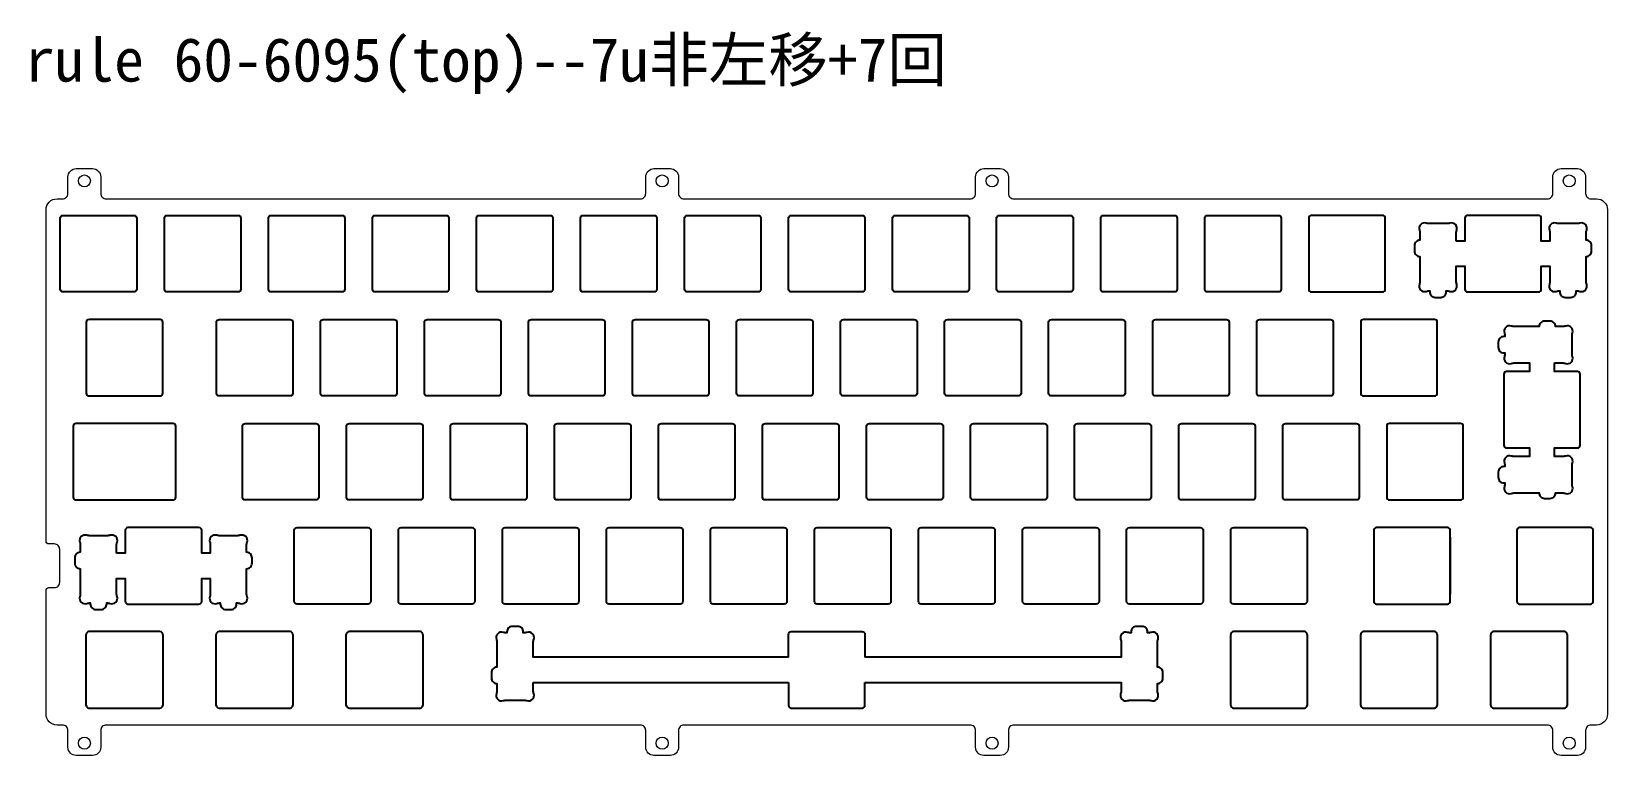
# Model space of a CAD drawing. Header units: millimetres. Extents: x 3201 to 5715, y 849 to 1652.
# Drawn here: x 4259.9 to 4548.5, y 851.5 to 984.1 of the extents above; entities that cross this region are included whole.
import ezdxf

# ---------------------------------------------------------------- set-up
doc = ezdxf.new("R2010")
doc.units = ezdxf.units.MM
doc.layers.add('1', color=7, linetype='Continuous', lineweight=0)
doc.layers.add('定位板 v10 v5 v1_定位板 v10 v5_定位板 v9_Sketch2', color=7, linetype='Continuous')
doc.styles.add('MtXpl_', font='')
doc.styles.get('MtXpl_').set_extended_font_data('SimSun')

msp = doc.modelspace()

# ---------------------------------------------------------------- linework, layer by layer
at = {"color": 7}
for p, q in [((4379.21, 891.46), (4379.21, 881.02)), ((4351.81, 864.89), (4398.54, 864.89))]:
    msp.add_line(p, q, dxfattribs=at)
msp.add_line((4519.71, 891.46), (4519.71, 881.02))
at = {"color": 7, "linetype": 'Continuous', "lineweight": 25}
for p, q in [((4269.96, 860.69), (4269.96, 873.69)), ((4283.96, 873.69), (4283.96, 860.69)), ((4293.77, 860.69), (4293.77, 873.69)), ((4307.77, 873.69), (4307.77, 860.69)), ((4317.58, 860.69), (4317.58, 873.69)), ((4331.58, 873.69), (4331.58, 860.69)), ((4479.51, 860.69), (4479.51, 873.69)), ((4493.51, 873.69), (4493.51, 860.69)), ((4503.32, 860.69), (4503.32, 873.69)), ((4517.32, 873.69), (4517.32, 860.69)), ((4527.13, 860.69), (4527.13, 873.69)), ((4541.13, 873.69), (4541.13, 860.69))]:
    msp.add_line(p, q, dxfattribs=at)
at = {"color": 7}
msp.add_lwpolyline([(4286.35, 898.79), (4286.35, 911.79, 0.414214), (4285.85, 912.29), (4268.08, 912.29, 0.414214), (4267.58, 911.79), (4267.58, 898.79, 0.414214), (4268.08, 898.29), (4285.85, 898.29, 0.414214)], format="xyb", close=True, dxfattribs=at)
for points in [[(4398.54, 869.49), (4351.81, 869.49), (4351.81, 872.18, -0.078597), (4351.91, 872.8, 0.612516), (4350.65, 874.06, -0.078597), (4350.03, 873.96), (4349.99, 873.96), (4349.99, 874.16, 0.414214), (4348.99, 875.16), (4347.99, 875.16, 0.414214), (4346.99, 874.16), (4346.99, 873.96), (4346.94, 873.96, -0.078597), (4346.32, 874.06, 0.612516), (4345.06, 872.8, -0.078597), (4345.16, 872.18), (4345.16, 867.69, 0.414214), (4344.16, 866.69), (4344.16, 865.69, 0.414214), (4345.16, 864.69), (4345.16, 863.44, -0.078597), (4345.06, 862.82, 0.612516), (4346.32, 861.56, -0.078597), (4346.94, 861.66), (4350.03, 861.66, -0.078597), (4350.65, 861.56, 0.612516), (4351.91, 862.82, -0.078597), (4351.81, 863.44), (4351.81, 864.89)], [(4412.54, 864.89), (4459.46, 864.89), (4459.46, 863.44, -0.078597), (4459.36, 862.82, 0.612516), (4460.62, 861.56, -0.078597), (4461.24, 861.66), (4464.33, 861.66, -0.078597), (4464.95, 861.56, 0.612516), (4466.21, 862.82, -0.078597), (4466.11, 863.44), (4466.11, 864.69, 0.414214), (4467.11, 865.69), (4467.11, 866.69, 0.414214), (4466.11, 867.69), (4466.11, 872.18, -0.078597), (4466.21, 872.8, 0.612516), (4464.95, 874.06, -0.078597), (4464.33, 873.96), (4464.29, 873.96), (4464.29, 874.16, 0.414214), (4463.29, 875.16), (4462.29, 875.16, 0.414214), (4461.29, 874.16), (4461.29, 873.96), (4461.24, 873.96, -0.078597), (4460.62, 874.06, 0.612516), (4459.36, 872.8, -0.078597), (4459.46, 872.18), (4459.46, 869.49), (4412.54, 869.49)]]:
    msp.add_lwpolyline(points, format="xyb", dxfattribs=at)
at = {"color": 7, "linetype": 'Continuous', "lineweight": 25}
for points in [[(4283.96, 873.69, 0.414214), (4283.46, 874.19), (4270.46, 874.19, 0.414214), (4269.96, 873.69)], [(4307.77, 873.69, 0.414214), (4307.27, 874.19), (4294.27, 874.19, 0.414214), (4293.77, 873.69)], [(4331.58, 873.69, 0.414214), (4331.08, 874.19), (4318.08, 874.19, 0.414214), (4317.58, 873.69)], [(4493.51, 873.69, 0.414214), (4493.01, 874.19), (4480.01, 874.19, 0.414214), (4479.51, 873.69)], [(4517.32, 873.69, 0.414214), (4516.82, 874.19), (4503.82, 874.19, 0.414214), (4503.32, 873.69)], [(4541.13, 873.69, 0.414214), (4540.63, 874.19), (4527.63, 874.19, 0.414214), (4527.13, 873.69)], [(4398.54, 864.89), (4398.54, 860.69, 0.414214), (4399.04, 860.19), (4412.04, 860.19, 0.414214), (4412.54, 860.69), (4412.54, 864.89)], [(4269.96, 860.69, 0.414214), (4270.46, 860.19), (4283.46, 860.19, 0.414214), (4283.96, 860.69)], [(4293.77, 860.69, 0.414214), (4294.27, 860.19), (4307.27, 860.19, 0.414214), (4307.77, 860.69)], [(4317.58, 860.69, 0.414214), (4318.08, 860.19), (4331.08, 860.19, 0.414214), (4331.58, 860.69)], [(4479.51, 860.69, 0.414214), (4480.01, 860.19), (4493.01, 860.19, 0.414214), (4493.51, 860.69)], [(4503.32, 860.69, 0.414214), (4503.82, 860.19), (4516.82, 860.19, 0.414214), (4517.32, 860.69)], [(4527.13, 860.69, 0.414214), (4527.63, 860.19), (4540.63, 860.19, 0.414214), (4541.13, 860.69)]]:
    msp.add_lwpolyline(points, format="xyb", dxfattribs=at)
msp.add_lwpolyline([(4398.54, 869.49), (4398.54, 873.69, -0.414214), (4399.04, 874.19), (4412.04, 874.19, -0.414214), (4412.54, 873.69), (4412.54, 869.49)], format="xyb")
at = {"layer": '1'}
msp.add_lwpolyline([(4263.11, 882.24), (4264.11, 882.24, 0.414214), (4265.11, 883.24), (4265.11, 889.24, 0.414214), (4264.11, 890.24), (4263.11, 890.24, -0.414214), (4262.61, 890.74), (4262.61, 951.43, -0.414214), (4264.61, 953.43), (4265.61, 953.43, 0.414214), (4266.61, 954.43), (4266.61, 957.45, -0.414214), (4268.11, 958.95), (4271.11, 958.95, -0.414214), (4272.61, 957.45), (4272.61, 954.43, 0.414214), (4273.61, 953.43), (4371.41, 953.43, 0.414214), (4372.41, 954.43), (4372.41, 957.45, -0.414214), (4373.91, 958.95), (4376.91, 958.95, -0.414214), (4378.41, 957.45), (4378.41, 954.43, 0.414214), (4379.41, 953.43), (4431.81, 953.43, 0.414214), (4432.81, 954.43), (4432.81, 957.45, -0.414214), (4434.31, 958.95), (4437.31, 958.95, -0.414214), (4438.81, 957.45), (4438.81, 954.43, 0.414214), (4439.81, 953.43), (4537.5, 953.43, 0.414214), (4538.5, 954.43), (4538.5, 957.45, -0.414214), (4540, 958.95), (4543, 958.95, -0.414214), (4544.5, 957.45), (4544.5, 954.43, 0.414214), (4545.5, 953.43), (4546.51, 953.43, -0.414214), (4548.51, 951.43), (4548.51, 859.09, -0.414214), (4546.51, 857.09), (4545.5, 857.09, 0.414214), (4544.5, 856.09), (4544.5, 853.02, -0.414214), (4543, 851.52), (4540, 851.52, -0.414214), (4538.5, 853.02), (4538.5, 856.09, 0.414214), (4537.5, 857.09), (4439.81, 857.09, 0.414214), (4438.81, 856.09), (4438.81, 853.02, -0.414214), (4437.31, 851.52), (4434.31, 851.52, -0.414214), (4432.81, 853.02), (4432.81, 856.09, 0.414214), (4431.81, 857.09), (4379.41, 857.09, 0.414214), (4378.41, 856.09), (4378.41, 853.02, -0.414214), (4376.91, 851.52), (4373.91, 851.52, -0.414214), (4372.41, 853.02), (4372.41, 856.09, 0.414214), (4371.41, 857.09), (4273.61, 857.09, 0.414214), (4272.61, 856.09), (4272.61, 853.02, -0.414214), (4271.11, 851.52), (4268.11, 851.52, -0.414214), (4266.61, 853.02), (4266.61, 856.09, 0.414214), (4265.61, 857.09), (4264.61, 857.09, -0.414214), (4262.61, 859.09), (4262.61, 881.74, -0.414214)], format="xyb", close=True, dxfattribs=at)
for centre in [(4269.61, 956.7), (4375.41, 956.7), (4435.81, 956.7), (4541.5, 956.7), (4269.61, 853.77), (4375.41, 853.77), (4435.81, 853.77), (4541.5, 853.77)]:
    msp.add_circle(centre, 1.1, dxfattribs=at)
at = {"layer": '定位板 v10 v5 v1_定位板 v10 v5_定位板 v9_Sketch2', "color": 7}
for points in [[(4265.21, 936.89), (4265.21, 949.89, -0.414214), (4265.71, 950.39), (4278.71, 950.39, -0.414214), (4279.21, 949.89), (4279.21, 936.89, -0.414217), (4278.71, 936.39), (4265.71, 936.39, -0.41421)], [(4284.26, 936.89), (4284.26, 949.89, -0.414214), (4284.76, 950.39), (4297.76, 950.39, -0.414214), (4298.26, 949.89), (4298.26, 936.89, -0.414217), (4297.76, 936.39), (4284.76, 936.39, -0.41421)], [(4303.31, 936.89), (4303.31, 949.89, -0.414214), (4303.81, 950.39), (4316.81, 950.39, -0.414214), (4317.31, 949.89), (4317.31, 936.89, -0.414217), (4316.81, 936.39), (4303.81, 936.39, -0.41421)], [(4322.36, 936.89), (4322.36, 949.89, -0.414214), (4322.86, 950.39), (4335.86, 950.39, -0.414214), (4336.36, 949.89), (4336.36, 936.89, -0.414217), (4335.86, 936.39), (4322.86, 936.39, -0.41421)], [(4341.41, 936.89), (4341.41, 949.89, -0.414214), (4341.91, 950.39), (4354.91, 950.39, -0.414214), (4355.41, 949.89), (4355.41, 936.89, -0.414217), (4354.91, 936.39), (4341.91, 936.39, -0.41421)], [(4360.46, 936.89), (4360.46, 949.89, -0.414214), (4360.96, 950.39), (4373.96, 950.39, -0.414214), (4374.46, 949.89), (4374.46, 936.89, -0.414217), (4373.96, 936.39), (4360.96, 936.39, -0.41421)], [(4379.51, 936.89), (4379.51, 949.89, -0.414214), (4380.01, 950.39), (4393, 950.39, -0.414214), (4393.5, 949.89), (4393.5, 936.89, -0.414217), (4393, 936.39), (4380.01, 936.39, -0.41421)], [(4398.56, 936.89), (4398.56, 949.89, -0.414214), (4399.06, 950.39), (4412.05, 950.39, -0.414214), (4412.55, 949.89), (4412.55, 936.89, -0.414217), (4412.05, 936.39), (4399.06, 936.39, -0.41421)], [(4417.61, 936.89), (4417.61, 949.89, -0.414214), (4418.11, 950.39), (4431.1, 950.39, -0.414214), (4431.6, 949.89), (4431.6, 936.89, -0.414217), (4431.1, 936.39), (4418.11, 936.39, -0.41421)], [(4436.66, 936.89), (4436.66, 949.89, -0.414214), (4437.16, 950.39), (4450.16, 950.39, -0.414214), (4450.66, 949.89), (4450.66, 936.89, -0.414217), (4450.16, 936.39), (4437.16, 936.39, -0.41421)], [(4455.71, 936.89), (4455.71, 949.89, -0.414214), (4456.21, 950.39), (4469.21, 950.39, -0.414214), (4469.71, 949.89), (4469.71, 936.89, -0.414217), (4469.21, 936.39), (4456.21, 936.39, -0.41421)], [(4474.76, 936.89), (4474.76, 949.89, -0.414214), (4475.26, 950.39), (4488.26, 950.39, -0.414214), (4488.76, 949.89), (4488.76, 936.89, -0.414217), (4488.26, 936.39), (4475.26, 936.39, -0.41421)], [(4507.81, 936.89), (4507.81, 949.89, 0.414214), (4507.31, 950.39), (4494.31, 950.39, 0.414214), (4493.81, 949.89), (4493.81, 936.89, 0.414217), (4494.31, 936.39), (4507.31, 936.39, 0.41421)], [(4520.81, 945.69), (4520.81, 947.11, -0.078597), (4520.9, 947.72, 0.612516), (4519.64, 948.98, -0.078597), (4519.03, 948.89), (4515.94, 948.89, -0.078597), (4515.32, 948.98, 0.612516), (4514.06, 947.72, -0.078597), (4514.16, 947.11), (4514.16, 945.86, 0.414214), (4513.16, 944.86), (4513.16, 943.86, 0.414214), (4514.16, 942.86), (4514.16, 938.37, -0.078597), (4514.06, 937.75, 0.612516), (4515.32, 936.49, -0.078597), (4515.94, 936.59), (4515.98, 936.59), (4515.98, 936.39, 0.414214), (4516.98, 935.39), (4517.98, 935.39, 0.414214), (4518.98, 936.39), (4518.98, 936.59), (4519.03, 936.59, -0.078597), (4519.64, 936.49, 0.612516), (4520.9, 937.75, -0.078597), (4520.81, 938.37), (4520.81, 941.09), (4522.38, 941.09), (4522.38, 936.89, 0.414217), (4522.88, 936.39), (4535.88, 936.39, 0.41421), (4536.38, 936.89), (4536.38, 941.09), (4537.96, 941.09), (4537.96, 938.37, -0.078597), (4537.86, 937.75, 0.612516), (4539.12, 936.49, -0.078597), (4539.74, 936.59), (4539.78, 936.59), (4539.78, 936.39, 0.414214), (4540.78, 935.39), (4541.78, 935.39, 0.414214), (4542.78, 936.39), (4542.78, 936.59), (4542.83, 936.59, -0.078597), (4543.44, 936.49, 0.612516), (4544.7, 937.75, -0.078597), (4544.61, 938.37), (4544.61, 942.86, 0.414214), (4545.61, 943.86), (4545.61, 944.86, 0.414214), (4544.61, 945.86), (4544.61, 947.11, -0.078597), (4544.7, 947.72, 0.612516), (4543.44, 948.98, -0.078597), (4542.83, 948.89), (4539.74, 948.89, -0.078597), (4539.12, 948.98, 0.612516), (4537.86, 947.72, -0.078597), (4537.96, 947.11), (4537.96, 945.69), (4536.38, 945.69), (4536.38, 949.89, 0.414214), (4535.88, 950.39), (4522.88, 950.39, 0.414214), (4522.38, 949.89), (4522.38, 945.69)], [(4283.97, 917.84), (4283.97, 930.84, 0.414214), (4283.47, 931.34), (4270.47, 931.34, 0.414214), (4269.97, 930.84), (4269.97, 917.84, 0.414217), (4270.47, 917.34), (4283.47, 917.34, 0.41421)], [(4293.78, 917.84), (4293.78, 930.84, -0.414214), (4294.28, 931.34), (4307.28, 931.34, -0.414214), (4307.78, 930.84), (4307.78, 917.84, -0.414217), (4307.28, 917.34), (4294.28, 917.34, -0.41421)], [(4312.83, 917.84), (4312.83, 930.84, -0.414214), (4313.33, 931.34), (4326.33, 931.34, -0.414214), (4326.83, 930.84), (4326.83, 917.84, -0.414217), (4326.33, 917.34), (4313.33, 917.34, -0.41421)], [(4331.88, 917.84), (4331.88, 930.84, -0.414214), (4332.38, 931.34), (4345.38, 931.34, -0.414214), (4345.88, 930.84), (4345.88, 917.84, -0.414217), (4345.38, 917.34), (4332.38, 917.34, -0.41421)], [(4350.93, 917.84), (4350.93, 930.84, -0.414214), (4351.43, 931.34), (4364.43, 931.34, -0.414214), (4364.93, 930.84), (4364.93, 917.84, -0.414217), (4364.43, 917.34), (4351.43, 917.34, -0.41421)], [(4369.98, 917.84), (4369.98, 930.84, -0.414214), (4370.48, 931.34), (4383.48, 931.34, -0.414214), (4383.98, 930.84), (4383.98, 917.84, -0.414217), (4383.48, 917.34), (4370.48, 917.34, -0.41421)], [(4389.03, 917.84), (4389.03, 930.84, -0.414214), (4389.53, 931.34), (4402.53, 931.34, -0.414214), (4403.03, 930.84), (4403.03, 917.84, -0.414217), (4402.53, 917.34), (4389.53, 917.34, -0.41421)], [(4408.08, 917.84), (4408.08, 930.84, -0.414214), (4408.58, 931.34), (4421.58, 931.34, -0.414214), (4422.08, 930.84), (4422.08, 917.84, -0.414217), (4421.58, 917.34), (4408.58, 917.34, -0.41421)], [(4427.13, 917.84), (4427.13, 930.84, -0.414214), (4427.63, 931.34), (4440.63, 931.34, -0.414214), (4441.13, 930.84), (4441.13, 917.84, -0.414217), (4440.63, 917.34), (4427.63, 917.34, -0.41421)], [(4446.18, 917.84), (4446.18, 930.84, -0.414214), (4446.68, 931.34), (4459.68, 931.34, -0.414214), (4460.18, 930.84), (4460.18, 917.84, -0.414217), (4459.68, 917.34), (4446.68, 917.34, -0.41421)], [(4465.23, 917.84), (4465.23, 930.84, -0.414214), (4465.73, 931.34), (4478.73, 931.34, -0.414214), (4479.23, 930.84), (4479.23, 917.84, -0.414217), (4478.73, 917.34), (4465.73, 917.34, -0.41421)], [(4484.28, 917.84), (4484.28, 930.84, -0.414214), (4484.78, 931.34), (4497.78, 931.34, -0.414214), (4498.28, 930.84), (4498.28, 917.84, -0.414217), (4497.78, 917.34), (4484.78, 917.34, -0.41421)], [(4517.33, 917.84), (4517.33, 930.84, 0.414214), (4516.83, 931.34), (4503.83, 931.34, 0.414214), (4503.33, 930.84), (4503.33, 917.84, 0.414217), (4503.83, 917.34), (4516.83, 917.34, 0.41421)], [(4538.81, 923.39), (4540.24, 923.39, -0.078597), (4540.85, 923.29, 0.612516), (4542.11, 924.55, -0.078597), (4542.01, 925.17), (4542.01, 928.26, -0.078597), (4542.11, 928.87, 0.612516), (4540.85, 930.13, -0.078597), (4540.24, 930.04), (4538.98, 930.04, 0.414214), (4537.98, 931.04), (4536.98, 931.04, 0.414214), (4535.98, 930.04), (4531.49, 930.04, -0.078597), (4530.88, 930.13, 0.612516), (4529.62, 928.87, -0.078597), (4529.71, 928.26), (4529.71, 928.21), (4529.51, 928.21, 0.414214), (4528.51, 927.21), (4528.51, 926.21, 0.414214), (4529.51, 925.21), (4529.71, 925.21), (4529.71, 925.17, -0.078597), (4529.62, 924.55, 0.612516), (4530.88, 923.29, -0.078597), (4531.49, 923.39), (4534.21, 923.39), (4534.21, 921.81), (4530.02, 921.81, 0.414217), (4529.52, 921.31), (4529.52, 908.31, 0.41421), (4530.02, 907.81), (4534.21, 907.81), (4534.21, 906.24), (4531.49, 906.24, -0.078597), (4530.88, 906.33, 0.612516), (4529.62, 905.07, -0.078597), (4529.71, 904.46), (4529.71, 904.41), (4529.51, 904.41, 0.414214), (4528.51, 903.41), (4528.51, 902.41, 0.414214), (4529.51, 901.41), (4529.71, 901.41), (4529.71, 901.37, -0.078597), (4529.62, 900.75, 0.612516), (4530.88, 899.49, -0.078597), (4531.49, 899.59), (4535.98, 899.59, 0.414214), (4536.98, 898.59), (4537.98, 898.59, 0.414214), (4538.98, 899.59), (4540.24, 899.59, -0.078597), (4540.85, 899.49, 0.612516), (4542.11, 900.75, -0.078597), (4542.01, 901.37), (4542.01, 904.46, -0.078597), (4542.11, 905.07, 0.612516), (4540.85, 906.33, -0.078597), (4540.24, 906.24), (4538.81, 906.24), (4538.81, 907.81), (4543.01, 907.81, 0.414214), (4543.51, 908.31), (4543.51, 921.31, 0.414214), (4543.01, 921.81), (4538.81, 921.81)], [(4298.54, 898.79), (4298.54, 911.79, -0.414214), (4299.04, 912.29), (4312.04, 912.29, -0.414214), (4312.54, 911.79), (4312.54, 898.79, -0.414217), (4312.04, 898.29), (4299.04, 898.29, -0.41421)], [(4317.59, 898.79), (4317.59, 911.79, -0.414214), (4318.09, 912.29), (4331.09, 912.29, -0.414214), (4331.59, 911.79), (4331.59, 898.79, -0.414217), (4331.09, 898.29), (4318.09, 898.29, -0.41421)], [(4336.64, 898.79), (4336.64, 911.79, -0.414214), (4337.14, 912.29), (4350.14, 912.29, -0.414214), (4350.64, 911.79), (4350.64, 898.79, -0.414217), (4350.14, 898.29), (4337.14, 898.29, -0.41421)], [(4355.69, 898.79), (4355.69, 911.79, -0.414214), (4356.19, 912.29), (4369.19, 912.29, -0.414214), (4369.69, 911.79), (4369.69, 898.79, -0.414217), (4369.19, 898.29), (4356.19, 898.29, -0.41421)], [(4374.74, 898.79), (4374.74, 911.79, -0.414214), (4375.24, 912.29), (4388.24, 912.29, -0.414214), (4388.74, 911.79), (4388.74, 898.79, -0.414217), (4388.24, 898.29), (4375.24, 898.29, -0.41421)], [(4393.79, 898.79), (4393.79, 911.79, -0.414214), (4394.29, 912.29), (4407.29, 912.29, -0.414214), (4407.79, 911.79), (4407.79, 898.79, -0.414217), (4407.29, 898.29), (4394.29, 898.29, -0.41421)], [(4412.84, 898.79), (4412.84, 911.79, -0.414214), (4413.34, 912.29), (4426.34, 912.29, -0.414214), (4426.84, 911.79), (4426.84, 898.79, -0.414217), (4426.34, 898.29), (4413.34, 898.29, -0.41421)], [(4431.89, 898.79), (4431.89, 911.79, -0.414214), (4432.39, 912.29), (4445.39, 912.29, -0.414214), (4445.89, 911.79), (4445.89, 898.79, -0.414217), (4445.39, 898.29), (4432.39, 898.29, -0.41421)], [(4450.94, 898.79), (4450.94, 911.79, -0.414214), (4451.44, 912.29), (4464.44, 912.29, -0.414214), (4464.94, 911.79), (4464.94, 898.79, -0.414217), (4464.44, 898.29), (4451.44, 898.29, -0.41421)], [(4469.99, 898.79), (4469.99, 911.79, -0.414214), (4470.49, 912.29), (4483.49, 912.29, -0.414214), (4483.99, 911.79), (4483.99, 898.79, -0.414217), (4483.49, 898.29), (4470.49, 898.29, -0.41421)], [(4489.04, 898.79), (4489.04, 911.79, -0.414214), (4489.54, 912.29), (4502.54, 912.29, -0.414214), (4503.04, 911.79), (4503.04, 898.79, -0.414217), (4502.54, 898.29), (4489.54, 898.29, -0.41421)], [(4522.09, 898.79), (4522.09, 911.79, 0.414214), (4521.59, 912.29), (4508.59, 912.29, 0.414214), (4508.09, 911.79), (4508.09, 898.79, 0.414217), (4508.59, 898.29), (4521.59, 898.29, 0.41421)], [(4275.52, 888.54), (4275.52, 889.96, -0.078597), (4275.62, 890.57, 0.612516), (4274.36, 891.83, -0.078597), (4273.74, 891.74), (4270.65, 891.74, -0.078597), (4270.04, 891.83, 0.612516), (4268.78, 890.57, -0.078597), (4268.87, 889.96), (4268.87, 888.71, 0.414214), (4267.87, 887.71), (4267.87, 886.71, 0.414214), (4268.87, 885.71), (4268.87, 881.22, -0.078597), (4268.78, 880.6, 0.612516), (4270.04, 879.34, -0.078597), (4270.65, 879.44), (4270.7, 879.44), (4270.7, 879.24, 0.414214), (4271.7, 878.24), (4272.7, 878.24, 0.414214), (4273.7, 879.24), (4273.7, 879.44), (4273.74, 879.44, -0.078597), (4274.36, 879.34, 0.612516), (4275.62, 880.6, -0.078597), (4275.52, 881.22), (4275.52, 883.94), (4277.1, 883.94), (4277.1, 879.74, 0.414217), (4277.6, 879.24), (4290.6, 879.24, 0.41421), (4291.1, 879.74), (4291.1, 883.94), (4292.67, 883.94), (4292.67, 881.22, -0.078597), (4292.58, 880.6, 0.612516), (4293.84, 879.34, -0.078597), (4294.45, 879.44), (4294.5, 879.44), (4294.5, 879.24, 0.414214), (4295.5, 878.24), (4296.5, 878.24, 0.414214), (4297.5, 879.24), (4297.5, 879.44), (4297.54, 879.44, -0.078597), (4298.16, 879.34, 0.612516), (4299.42, 880.6, -0.078597), (4299.32, 881.22), (4299.32, 885.71, 0.414214), (4300.32, 886.71), (4300.32, 887.71, 0.414214), (4299.32, 888.71), (4299.32, 889.96, -0.078597), (4299.42, 890.57, 0.612516), (4298.16, 891.83, -0.078597), (4297.54, 891.74), (4294.45, 891.74, -0.078597), (4293.84, 891.83, 0.612516), (4292.58, 890.57, -0.078597), (4292.67, 889.96), (4292.67, 888.54), (4291.1, 888.54), (4291.1, 892.74, 0.414214), (4290.6, 893.24), (4277.6, 893.24, 0.414214), (4277.1, 892.74), (4277.1, 888.54)], [(4308.06, 879.74), (4308.06, 892.74, -0.414214), (4308.56, 893.24), (4321.55, 893.24, -0.414214), (4322.05, 892.74), (4322.05, 879.74, -0.414217), (4321.55, 879.24), (4308.56, 879.24, -0.41421)], [(4327.11, 879.74), (4327.11, 892.74, -0.414214), (4327.61, 893.24), (4340.6, 893.24, -0.414214), (4341.1, 892.74), (4341.1, 879.74, -0.414217), (4340.6, 879.24), (4327.61, 879.24, -0.41421)], [(4346.16, 879.74), (4346.16, 892.74, -0.414214), (4346.66, 893.24), (4359.65, 893.24, -0.414214), (4360.15, 892.74), (4360.15, 879.74, -0.414217), (4359.65, 879.24), (4346.66, 879.24, -0.41421)], [(4365.21, 879.74), (4365.21, 892.74, -0.414214), (4365.71, 893.24), (4378.7, 893.24, -0.414214), (4379.2, 892.74), (4379.2, 879.74, -0.414217), (4378.7, 879.24), (4365.71, 879.24, -0.41421)], [(4384.26, 879.74), (4384.26, 892.74, -0.414214), (4384.76, 893.24), (4397.75, 893.24, -0.414214), (4398.25, 892.74), (4398.25, 879.74, -0.414217), (4397.75, 879.24), (4384.76, 879.24, -0.41421)], [(4403.3, 879.74), (4403.3, 892.74, -0.414214), (4403.8, 893.24), (4416.8, 893.24, -0.414214), (4417.3, 892.74), (4417.3, 879.74, -0.414217), (4416.8, 879.24), (4403.8, 879.24, -0.41421)], [(4422.35, 879.74), (4422.35, 892.74, -0.414214), (4422.85, 893.24), (4435.85, 893.24, -0.414214), (4436.35, 892.74), (4436.35, 879.74, -0.414217), (4435.85, 879.24), (4422.85, 879.24, -0.41421)], [(4441.4, 879.74), (4441.4, 892.74, -0.414214), (4441.9, 893.24), (4454.9, 893.24, -0.414214), (4455.4, 892.74), (4455.4, 879.74, -0.414217), (4454.9, 879.24), (4441.9, 879.24, -0.41421)], [(4460.46, 879.74), (4460.46, 892.74, -0.414214), (4460.96, 893.24), (4473.95, 893.24, -0.414214), (4474.45, 892.74), (4474.45, 879.74, -0.414217), (4473.95, 879.24), (4460.96, 879.24, -0.41421)], [(4479.51, 879.74), (4479.51, 892.74, -0.414214), (4480.01, 893.24), (4493, 893.24, -0.414214), (4493.5, 892.74), (4493.5, 879.74, -0.414217), (4493, 879.24), (4480.01, 879.24, -0.41421)], [(4519.71, 879.74), (4519.71, 892.74, 0.414214), (4519.21, 893.24), (4506.21, 893.24, 0.414214), (4505.71, 892.74), (4505.71, 879.74, 0.414217), (4506.21, 879.24), (4519.21, 879.24, 0.41421)], [(4545.91, 879.74), (4545.91, 892.74, 0.414214), (4545.41, 893.24), (4532.41, 893.24, 0.414214), (4531.91, 892.74), (4531.91, 879.74, 0.414217), (4532.41, 879.24), (4545.41, 879.24, 0.41421)]]:
    msp.add_lwpolyline(points, format="xyb", close=True, dxfattribs=at)

# ---------------------------------------------------------------- texts
at = {"color": 7, "style": 'MtXpl_'}
msp.add_text('rule 60-6095(top)--7u非左移+7回', height=8, dxfattribs=at).set_placement((4258.74, 974.89))

doc.saveas('drawing.dxf')
